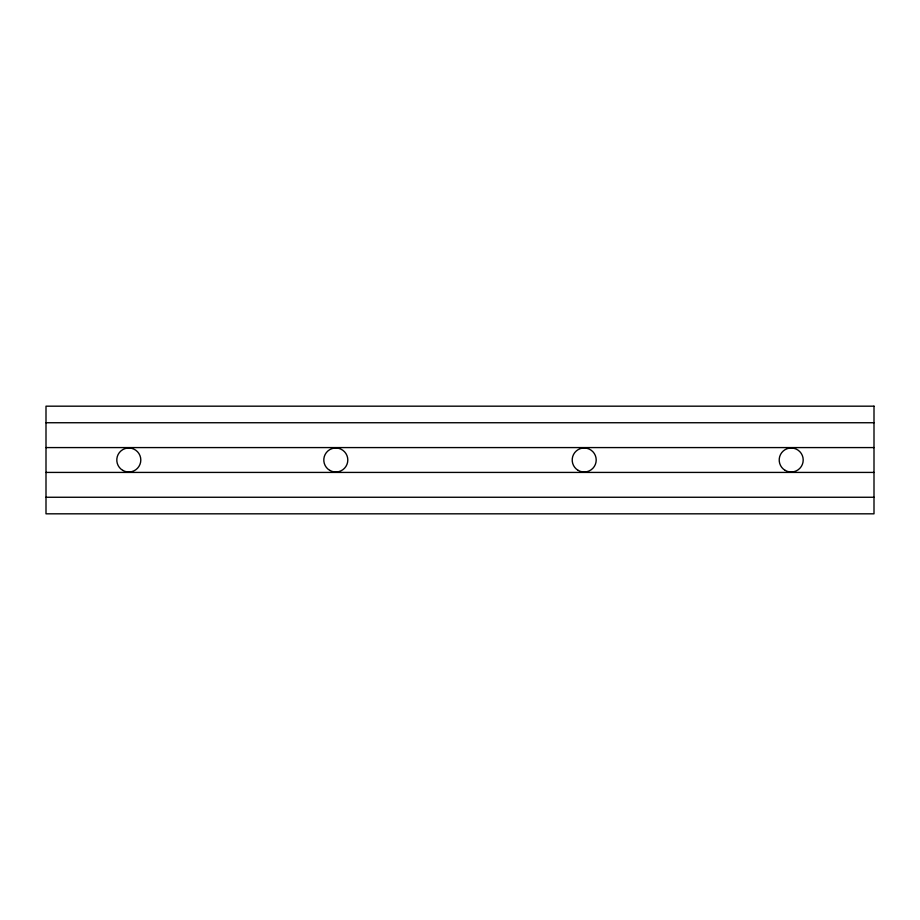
<?xml version="1.0" encoding="UTF-8"?>
<svg xmlns="http://www.w3.org/2000/svg" width="920" height="920" viewBox="0 0 920 920"><rect width="100%" height="100%" fill="white"/><g stroke="black" fill="none" stroke-linecap="round" stroke-linejoin="round"><path stroke-width="1.38" d="M46 422.74L874 422.74M46 447.58L874 447.58M46 472.42L874 472.42M46 497.26L874 497.26M874 406.18L46 406.18L46 513.82L874 513.82L874 406.18M785.197 470.396A12.006 12.006 0 0 0 803.206 460A12.006 12.006 0 0 0 785.197 449.604A12.006 12.006 0 0 0 785.197 470.396M578.197 470.396A12.006 12.006 0 0 0 596.206 460A12.006 12.006 0 0 0 578.197 449.604A12.006 12.006 0 0 0 578.197 470.396M329.797 470.396A12.006 12.006 0 0 0 347.806 460A12.006 12.006 0 0 0 329.797 449.604A12.006 12.006 0 0 0 329.797 470.396M122.797 470.396A12.006 12.006 0 0 0 140.806 460A12.006 12.006 0 0 0 122.797 449.604A12.006 12.006 0 0 0 122.797 470.396"/></g></svg>
